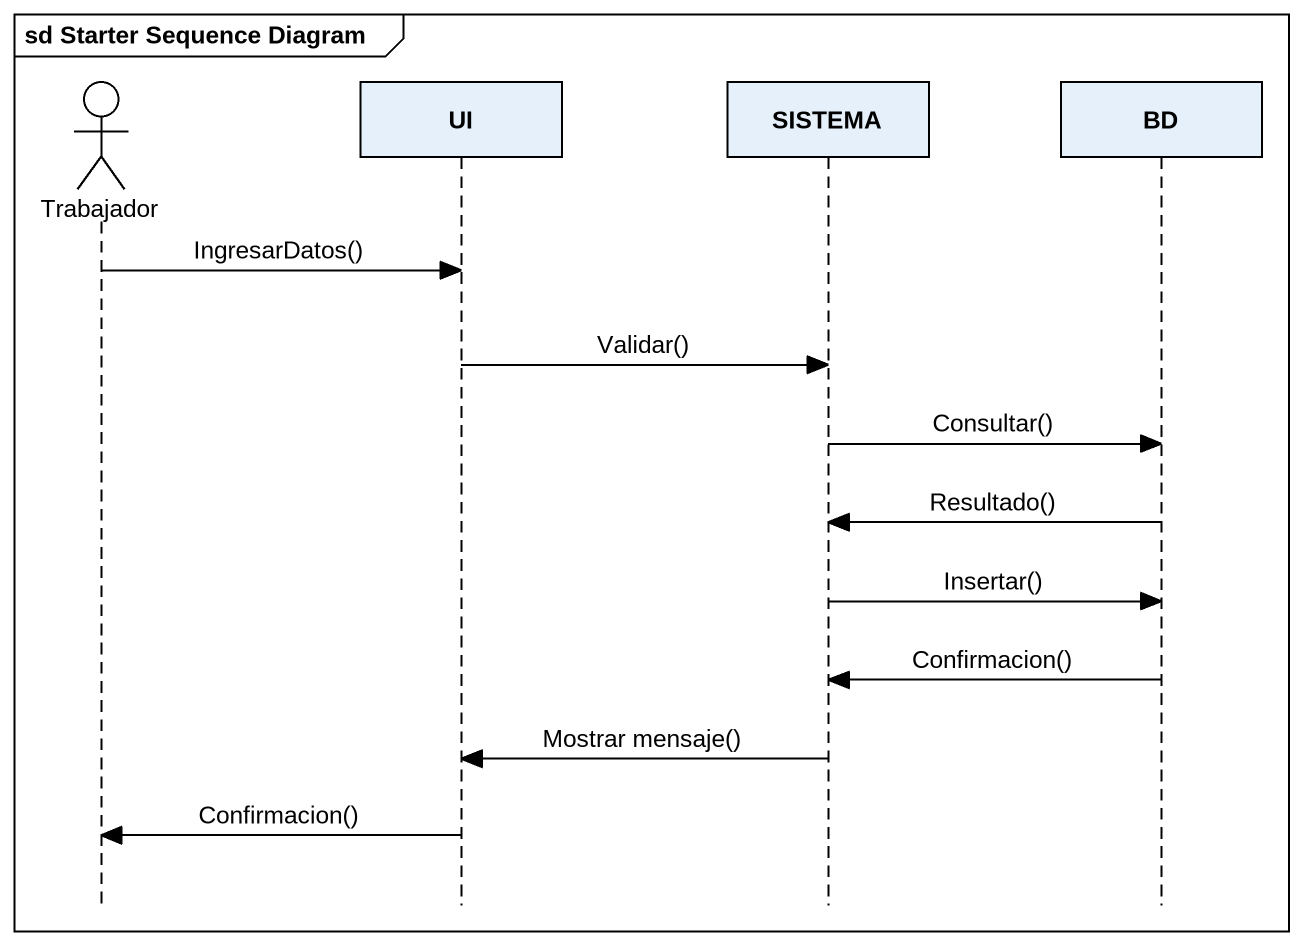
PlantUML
@startuml
mainframe sd Starter Sequence Diagram
hide footbox
actor Trabajador
participant UI
participant SISTEMA
participant BD

Trabajador -> UI : IngresarDatos()
UI -> SISTEMA : Validar()
SISTEMA -> BD : Consultar()
BD -> SISTEMA : Resultado()
SISTEMA -> BD : Insertar()
BD -> SISTEMA : Confirmacion()
SISTEMA -> UI : Mostrar mensaje()
UI -> Trabajador : Confirmacion()
@enduml
